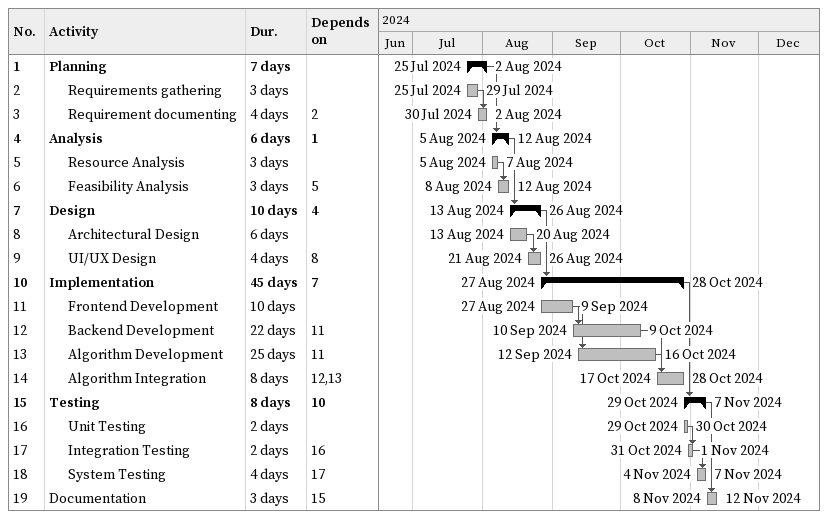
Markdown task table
| ID | Level | Task | Duration | Start | Finish | Predecessors |
|---|---|---|---|---|---|---|
| 1 | 1 | **Planning** | 7d | 2024-07-25 | 2024-08-02 |  |
| 2 | 2 | Requirements gathering | 3d | 2024-07-25 | 2024-07-29 |  |
| 3 | 2 | Requirement documenting | 4d | 2024-07-30 | 2024-08-02 | 2 |
| 4 | 1 | **Analysis** | 6d | 2024-08-05 | 2024-08-12 | 1 |
| 5 | 2 | Resource Analysis | 3d | 2024-08-05 | 2024-08-07 |  |
| 6 | 2 | Feasibility Analysis | 3d | 2024-08-08 | 2024-08-12 | 5 |
| 7 | 1 | **Design** | 10d | 2024-08-13 | 2024-08-26 | 4 |
| 8 | 2 | Architectural Design | 6d | 2024-08-13 | 2024-08-20 |  |
| 9 | 2 | UI/UX Design | 4d | 2024-08-21 | 2024-08-26 | 8 |
| 10 | 1 | **Implementation** | 45d | 2024-08-27 | 2024-10-28 | 7 |
| 11 | 2 | Frontend Development | 10d | 2024-08-27 | 2024-09-09 |  |
| 12 | 2 | Backend Development | 22d | 2024-09-10 | 2024-10-09 | 11 |
| 13 | 2 | Algorithm Development | 25d | 2024-09-12 | 2024-10-16 | 11 |
| 14 | 2 | Algorithm Integration | 8d | 2024-10-17 | 2024-10-28 | 12, 13 |
| 15 | 1 | **Testing** | 8d | 2024-10-29 | 2024-11-07 | 10 |
| 16 | 2 | Unit Testing | 2d | 2024-10-29 | 2024-10-30 |  |
| 17 | 2 | Integration Testing | 2d | 2024-10-31 | 2024-11-01 | 16 |
| 18 | 2 | System Testing | 4d | 2024-11-04 | 2024-11-07 | 17 |
| 19 | 1 | Documentation | 3d | 2024-11-08 | 2024-11-12 | 15 |
